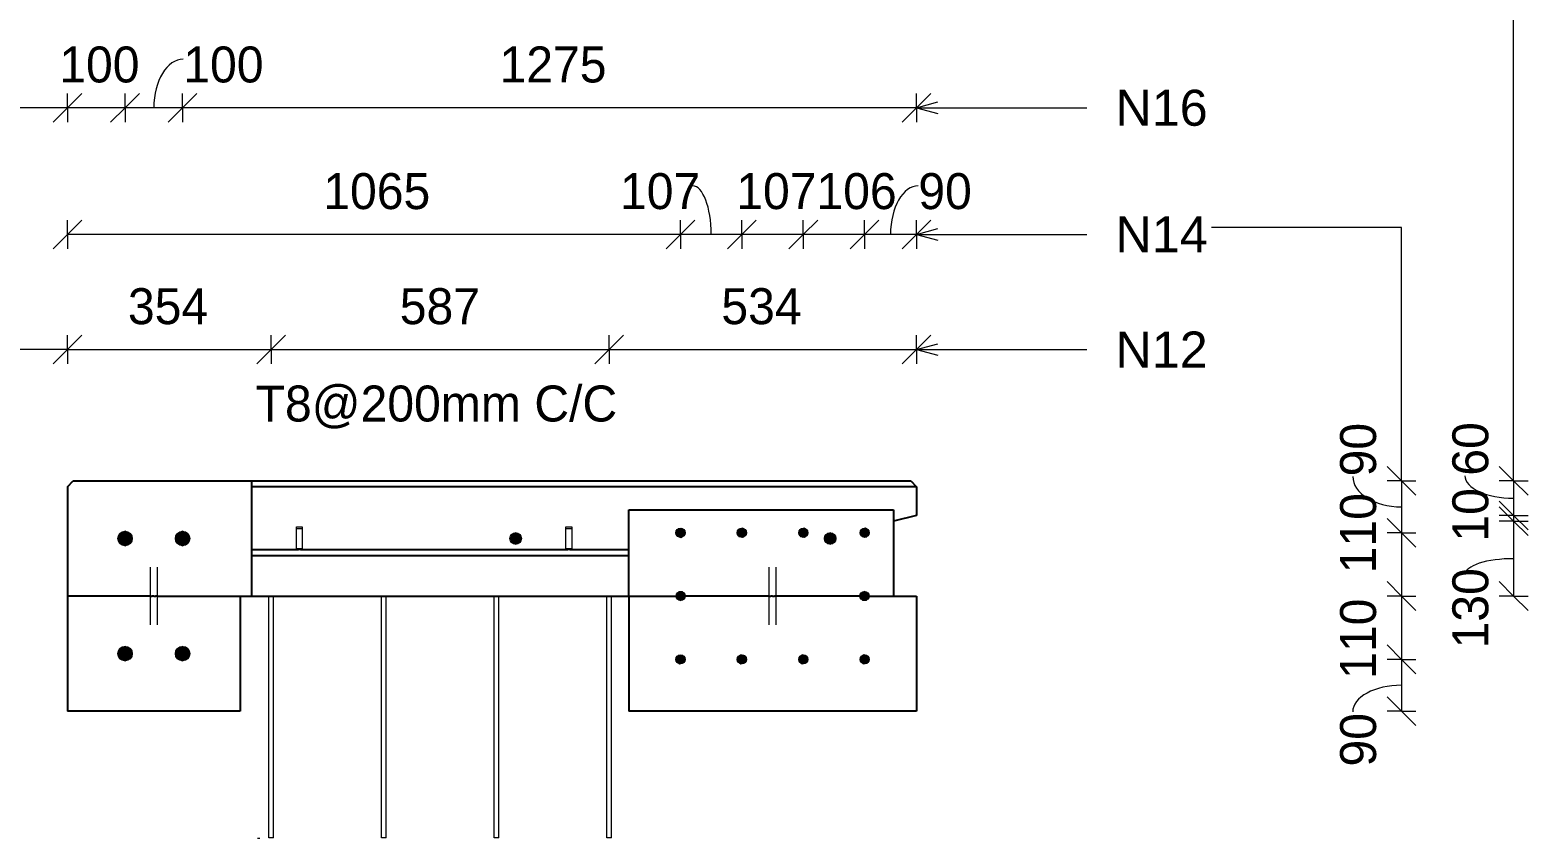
# Model space of a CAD drawing. Header units: millimetres. Extents: x -7945 to 7565, y 1067 to 22619.
# Drawn here: x -6529 to -3926, y 19844 to 21248 of the extents above; entities that cross this region are included whole.
import ezdxf

# ---------------------------------------------------------------- set-up
doc = ezdxf.new("R2010")
doc.units = ezdxf.units.MM
doc.linetypes.add('Dash', pattern=[6.36, 3.18, -3.18])
for name, color, linetype, lineweight in [('A-ANNO-DIMS', 211, 'Continuous', 9), ('A-ANNO-DIMS-25', 211, 'Continuous', 9), ('A-DETL-MBND', 5, 'Continuous', 18), ('A-GENM', 13, 'Continuous', 18), ('A-WALL', 113, 'Continuous', 25), ('A-WALL-HDLN', 110, 'Dash', 25), ('G-ANNO-TEXT', 231, 'Continuous', 9), ('S-RBAR', 171, 'Continuous', 18)]:
    doc.layers.add(name, color=color, linetype=linetype, lineweight=lineweight)
doc.styles.add('Arial', font='arial.ttf', dxfattribs={"height": 62.5})
doc.styles.add('Nirmala UI Semilight', font='NirmalaS.ttf', dxfattribs={"height": 62.5})
doc.dimstyles.new('Arrow_Filled_-_2_5_NI_UI', dxfattribs={"dimscale": 304.8, "dimtxt": 65.460247, "dimasz": 0.164042, "dimexe": 0.082021, "dimexo": 0.0625, "dimgap": 0.082021, "dimtad": 1, "dimdec": 0, "dimzin": 0, "dimdsep": 46, "dimtxsty": 'Nirmala UI Semilight', "dimblk1": 'OBLIQUE', "dimblk2": 'OBLIQUE', "dimsah": 1, "dimcen": 0.09, "dimazin": 0, "dimtfac": 1, "dimtdec": 4, "dimtix": 1, "dimtmove": 0, "dimatfit": 3, "dimfxl": 0.082021, "dimfxlon": 1, "dimtvp": 1, "dimtolj": 1, "dimtzin": 0, "dimarcsym": 2})
doc.dimstyles.new('Arrow_Filled_-_2_5_NI_UI_1', dxfattribs={"dimscale": 304.8, "dimtxt": 65.460247, "dimasz": 0.164042, "dimexe": 0.082021, "dimexo": 0.0625, "dimgap": 0.082021, "dimtad": 1, "dimdec": 0, "dimzin": 0, "dimdsep": 46, "dimtxsty": 'Nirmala UI Semilight', "dimblk1": 'OBLIQUE', "dimblk2": 'OBLIQUE', "dimsah": 1, "dimcen": 0.09, "dimazin": 0, "dimtfac": 1, "dimtdec": 4, "dimtix": 1, "dimtmove": 1, "dimatfit": 3, "dimfxl": 0.082021, "dimfxlon": 1, "dimtvp": 1, "dimtolj": 1, "dimtzin": 0, "dimarcsym": 2})
doc.dimstyles.new('Arrow_Filled_-_2_5_NI_UI_2', dxfattribs={"dimscale": 304.8, "dimtxt": 65.460247, "dimasz": 0.164042, "dimexe": 0.082021, "dimexo": 0.0625, "dimgap": 0.082021, "dimtad": 1, "dimdec": 0, "dimzin": 0, "dimdsep": 46, "dimtxsty": 'Nirmala UI Semilight', "dimblk1": 'OBLIQUE', "dimblk2": 'OBLIQUE', "dimsah": 1, "dimcen": 0.09, "dimazin": 0, "dimtfac": 1, "dimtdec": 4, "dimtix": 1, "dimtmove": 2, "dimatfit": 3, "dimfxl": 0.082021, "dimfxlon": 1, "dimtvp": 1, "dimtolj": 1, "dimtzin": 0, "dimarcsym": 2})

# ---------------------------------------------------------------- blocks, each defined once
blk = doc.blocks.new('12_7Ø_ Lifting Insert_COLUMN - 12_9Ø Lifting insert-1653057-Elevation Top')
at = {"layer": 'A-GENM', "flags": 128}
for points in [[(-6320.2, 20314.6), (-6320.2, 20314.5), (-6320.2, 20314.4), (-6320.2, 20314.2), (-6320.2, 20313.9), (-6320.2, 20313.6), (-6320.2, 20313.1), (-6320.2, 20312.6), (-6320.2, 20312), (-6320.2, 20311.4), (-6320.2, 20310.6), (-6320.2, 20309.8), (-6320.2, 20308.9), (-6320.2, 20308), (-6320.2, 20306.9), (-6320.2, 20305.8), (-6320.2, 20304.7), (-6320.2, 20303.4), (-6320.2, 20302.2), (-6320.2, 20300.8), (-6320.2, 20299.4), (-6320.2, 20297.9), (-6320.2, 20296.4), (-6320.2, 20294.9), (-6320.2, 20293.2), (-6320.2, 20291.6), (-6320.2, 20289.9), (-6320.2, 20288.1), (-6320.2, 20286.4), (-6320.2, 20284.5), (-6320.2, 20282.7), (-6320.2, 20280.8), (-6320.2, 20278.9), (-6320.2, 20277), (-6320.2, 20275), (-6320.2, 20273.1), (-6320.2, 20271.1), (-6320.2, 20269.1), (-6320.2, 20267.1), (-6320.2, 20265.1), (-6320.2, 20263.1), (-6320.2, 20261.1), (-6320.2, 20259.1), (-6320.2, 20257.1), (-6320.2, 20255.2), (-6320.2, 20253.2), (-6320.2, 20251.3), (-6320.2, 20249.4), (-6320.2, 20247.5), (-6320.2, 20245.6), (-6320.2, 20243.8), (-6320.2, 20242), (-6320.2, 20240.2), (-6320.2, 20238.5), (-6320.2, 20236.8), (-6320.2, 20235.1), (-6320.2, 20233.6), (-6320.2, 20232), (-6320.2, 20230.5), (-6320.2, 20229.1), (-6320.2, 20227.7), (-6320.2, 20226.4), (-6320.2, 20225.1), (-6320.2, 20223.9), (-6320.2, 20222.8), (-6320.2, 20221.7), (-6320.2, 20220.7), (-6320.2, 20219.8), (-6320.2, 20218.9), (-6320.2, 20218.2), (-6320.2, 20217.5), (-6320.2, 20216.8), (-6320.2, 20216.3), (-6320.2, 20215.8), (-6320.2, 20215.4), (-6320.2, 20215.1), (-6320.2, 20214.8), (-6320.2, 20214.7), (-6320.2, 20214.6), (-6320.2, 20214.6)], [(-6307.5, 20214.6), (-6307.5, 20214.6), (-6307.5, 20214.7), (-6307.5, 20214.9), (-6307.5, 20215.2), (-6307.5, 20215.6), (-6307.5, 20216), (-6307.5, 20216.5), (-6307.5, 20217.1), (-6307.5, 20217.8), (-6307.5, 20218.5), (-6307.5, 20219.3), (-6307.5, 20220.2), (-6307.5, 20221.2), (-6307.5, 20222.2), (-6307.5, 20223.3), (-6307.5, 20224.5), (-6307.5, 20225.7), (-6307.5, 20227), (-6307.5, 20228.3), (-6307.5, 20229.7), (-6307.5, 20231.2), (-6307.5, 20232.7), (-6307.5, 20234.3), (-6307.5, 20235.9), (-6307.5, 20237.6), (-6307.5, 20239.3), (-6307.5, 20241), (-6307.5, 20242.8), (-6307.5, 20244.6), (-6307.5, 20246.5), (-6307.5, 20248.3), (-6307.5, 20250.2), (-6307.5, 20252.2), (-6307.5, 20254.1), (-6307.5, 20256.1), (-6307.5, 20258), (-6307.5, 20260), (-6307.5, 20262), (-6307.5, 20264), (-6307.5, 20266), (-6307.5, 20268), (-6307.5, 20270), (-6307.5, 20272), (-6307.5, 20274), (-6307.5, 20275.9), (-6307.5, 20277.9), (-6307.5, 20279.8), (-6307.5, 20281.7), (-6307.5, 20283.5), (-6307.5, 20285.4), (-6307.5, 20287.2), (-6307.5, 20288.9), (-6307.5, 20290.7), (-6307.5, 20292.4), (-6307.5, 20294), (-6307.5, 20295.6), (-6307.5, 20297.1), (-6307.5, 20298.6), (-6307.5, 20300.1), (-6307.5, 20301.4), (-6307.5, 20302.8), (-6307.5, 20304), (-6307.5, 20305.2), (-6307.5, 20306.3), (-6307.5, 20307.4), (-6307.5, 20308.4), (-6307.5, 20309.3), (-6307.5, 20310.2), (-6307.5, 20311), (-6307.5, 20311.7), (-6307.5, 20312.3), (-6307.5, 20312.9), (-6307.5, 20313.3), (-6307.5, 20313.7), (-6307.5, 20314.1), (-6307.5, 20314.3), (-6307.5, 20314.5), (-6307.5, 20314.6), (-6307.5, 20314.6)]]:
    blk.add_lwpolyline(points, dxfattribs=at)
blk = doc.blocks.new('RR spread anchor face based - RR-SA-3_0-200-1726827-Elevation Top')
at = {"layer": 'A-GENM'}
for p, q in [((-6065.8, 20382.1), (-6065.8, 20384.6)), ((-6065.8, 20384.6), (-6055.8, 20384.6)), ((-6065.8, 20347.1), (-6065.8, 20382.1)), ((-6065.8, 20382.1), (-6055.8, 20382.1)), ((-6055.8, 20384.6), (-6055.8, 20382.1)), ((-6055.8, 20382.1), (-6055.8, 20347.1)), ((-6065.8, 20344.6), (-6065.8, 20347.1)), ((-6065.8, 20347.1), (-6055.8, 20347.1)), ((-6055.8, 20344.6), (-6065.8, 20344.6)), ((-6055.8, 20347.1), (-6055.8, 20344.6))]:
    blk.add_line(p, q, dxfattribs=at)
blk = doc.blocks.new('DIMBLOCK1-Elevation Top')
at = {"layer": 'A-ANNO-DIMS-25'}
for p, q in [((-6463.8, 20692.8), (-6438.8, 20717.8)), ((-6463.8, 20692.8), (-6463.8, 20717.8)), ((-6109.8, 20692.8), (-6084.8, 20717.8)), ((-6109.8, 20692.8), (-6109.8, 20717.8)), ((-6463.8, 20692.8), (-6488.8, 20667.8)), ((-6463.8, 20692.8), (-6109.8, 20692.8)), ((-6463.8, 20692.8), (-6463.8, 20667.8)), ((-6109.8, 20692.8), (-6134.8, 20667.8)), ((-6109.8, 20692.8), (-6109.8, 20667.8))]:
    blk.add_line(p, q, dxfattribs=at)
at = {"layer": 'A-ANNO-DIMS-25', "color": 0, "insert": (-6358.8, 20799.4), "char_height": 62.5, "width": 172.815, "attachment_point": 1, "line_spacing_factor": 1.142579, "style": 'Nirmala UI Semilight'}
blk.add_mtext('354', dxfattribs=at)
blk = doc.blocks.new('_Oblique')
at = {"color": 0, "linetype": 'ByBlock', "lineweight": -2}
blk.add_line((-0.5, -0.5), (0.5, 0.5), dxfattribs=at)
blk = doc.blocks.new('DIMBLOCK2-Elevation Top')
at = {"layer": 'A-ANNO-DIMS-25'}
for p, q in [((-6109.8, 20692.8), (-6084.8, 20717.8)), ((-6109.8, 20692.8), (-6109.8, 20717.8)), ((-5522.7, 20692.8), (-5497.7, 20717.8)), ((-5522.7, 20692.8), (-5522.7, 20717.8)), ((-6109.8, 20692.8), (-6134.8, 20667.8)), ((-6109.8, 20692.8), (-5522.7, 20692.8)), ((-6109.8, 20692.8), (-6109.8, 20667.8)), ((-5522.7, 20692.8), (-5547.7, 20667.8)), ((-5522.7, 20692.8), (-5522.7, 20667.8))]:
    blk.add_line(p, q, dxfattribs=at)
at = {"layer": 'A-ANNO-DIMS-25', "color": 0, "char_height": 62.5, "attachment_point": 1, "line_spacing_factor": 1.142579, "style": 'Nirmala UI Semilight'}
for s, insert, width in [('587', (-5886.5, 20799.4), 168.53), ('T8@200mm C/C', (-6137, 20630.3), 769.812)]:
    blk.add_mtext(s, dxfattribs=dict(at, insert=insert, width=width))
blk = doc.blocks.new('DIMBLOCK3-Elevation Top')
at = {"layer": 'A-ANNO-DIMS-25'}
for p, q in [((-5522.7, 20692.8), (-5497.7, 20717.8)), ((-5522.7, 20692.8), (-5522.7, 20717.8)), ((-4988.8, 20692.8), (-4963.8, 20717.8)), ((-4988.8, 20692.8), (-4988.8, 20717.8)), ((-5522.7, 20692.8), (-5547.7, 20667.8)), ((-5522.7, 20692.8), (-4988.8, 20692.8)), ((-5522.7, 20692.8), (-5522.7, 20667.8)), ((-4988.8, 20692.8), (-5013.8, 20667.8)), ((-4988.8, 20692.8), (-4988.8, 20667.8))]:
    blk.add_line(p, q, dxfattribs=at)
at = {"layer": 'A-ANNO-DIMS-25', "color": 0, "insert": (-5327.8, 20799.4), "char_height": 62.5, "width": 172.815, "attachment_point": 1, "line_spacing_factor": 1.142579, "style": 'Nirmala UI Semilight'}
blk.add_mtext('534', dxfattribs=at)
blk = doc.blocks.new('DIMBLOCK4-Elevation Top')
at = {"layer": 'A-ANNO-DIMS-25'}
for p, q in [((-5079.1, 20892.8), (-5054.1, 20917.8)), ((-5079.1, 20892.8), (-5079.1, 20917.8)), ((-4988.8, 20892.8), (-4963.8, 20917.8)), ((-4988.8, 20892.8), (-4988.8, 20917.8)), ((-5079.1, 20892.8), (-5104.1, 20867.8)), ((-4988.8, 20892.8), (-5079.1, 20892.8)), ((-5079.1, 20892.8), (-5079.1, 20867.8)), ((-4988.8, 20892.8), (-5013.8, 20867.8)), ((-4988.8, 20892.8), (-4988.8, 20867.8))]:
    blk.add_line(p, q, dxfattribs=at)
blk.add_ellipse((-4985.6, 20892.8), major_axis=(0, 84.5), ratio=0.572137, start_param=0, end_param=1.570796, dxfattribs=at)
at = {"layer": 'A-ANNO-DIMS-25', "color": 0, "insert": (-4985.6, 20999.3), "char_height": 62.5, "width": 114.258, "attachment_point": 1, "line_spacing_factor": 1.142579, "style": 'Nirmala UI Semilight'}
blk.add_mtext('90', dxfattribs=at)
blk = doc.blocks.new('DIMBLOCK5-Elevation Top')
at = {"layer": 'A-ANNO-DIMS-25'}
for p, q in [((-5185.4, 20892.8), (-5160.4, 20917.8)), ((-5185.4, 20892.8), (-5185.4, 20917.8)), ((-5079.1, 20892.8), (-5054.1, 20917.8)), ((-5079.1, 20892.8), (-5079.1, 20917.8)), ((-5185.4, 20892.8), (-5210.4, 20867.8)), ((-5079.1, 20892.8), (-5185.4, 20892.8)), ((-5185.4, 20892.8), (-5185.4, 20867.8)), ((-5079.1, 20892.8), (-5104.1, 20867.8)), ((-5079.1, 20892.8), (-5079.1, 20867.8))]:
    blk.add_line(p, q, dxfattribs=at)
at = {"layer": 'A-ANNO-DIMS-25', "color": 0, "insert": (-5162.6, 20999.3), "char_height": 62.5, "width": 154.248, "attachment_point": 1, "line_spacing_factor": 1.142579, "style": 'Nirmala UI Semilight'}
blk.add_mtext('106', dxfattribs=at)
blk = doc.blocks.new('DIMBLOCK6-Elevation Top')
at = {"layer": 'A-ANNO-DIMS-25'}
for p, q in [((-5292.2, 20892.8), (-5267.2, 20917.8)), ((-5292.2, 20892.8), (-5292.2, 20917.8)), ((-5185.4, 20892.8), (-5160.4, 20917.8)), ((-5185.4, 20892.8), (-5185.4, 20917.8)), ((-5292.2, 20892.8), (-5317.2, 20867.8)), ((-5185.4, 20892.8), (-5292.2, 20892.8)), ((-5292.2, 20892.8), (-5292.2, 20867.8)), ((-5185.4, 20892.8), (-5210.4, 20867.8)), ((-5185.4, 20892.8), (-5185.4, 20867.8))]:
    blk.add_line(p, q, dxfattribs=at)
at = {"layer": 'A-ANNO-DIMS-25', "color": 0, "insert": (-5301.9, 20999.3), "char_height": 62.5, "width": 151.392, "attachment_point": 1, "line_spacing_factor": 1.142579, "style": 'Nirmala UI Semilight'}
blk.add_mtext('107', dxfattribs=at)
blk = doc.blocks.new('DIMBLOCK7-Elevation Top')
at = {"layer": 'A-ANNO-DIMS-25'}
for p, q in [((-5398.8, 20892.8), (-5373.8, 20917.8)), ((-5398.8, 20892.8), (-5398.8, 20917.8)), ((-5292.2, 20892.8), (-5267.2, 20917.8)), ((-5292.2, 20892.8), (-5292.2, 20917.8)), ((-5398.8, 20892.8), (-5423.8, 20867.8)), ((-5292.2, 20892.8), (-5398.8, 20892.8)), ((-5398.8, 20892.8), (-5398.8, 20867.8)), ((-5292.2, 20892.8), (-5317.2, 20867.8)), ((-5292.2, 20892.8), (-5292.2, 20867.8))]:
    blk.add_line(p, q, dxfattribs=at)
blk.add_ellipse((-5377.7, 20892.8), major_axis=(0, 84.5), ratio=0.381362, start_param=4.712389, end_param=6.283185, dxfattribs=at)
at = {"layer": 'A-ANNO-DIMS-25', "color": 0, "insert": (-5503.9, 20999.3), "char_height": 62.5, "width": 151.392, "attachment_point": 1, "line_spacing_factor": 1.142579, "style": 'Nirmala UI Semilight'}
blk.add_mtext('107', dxfattribs=at)
blk = doc.blocks.new('DIMBLOCK8-Elevation Top')
at = {"layer": 'A-ANNO-DIMS-25'}
for p, q in [((-6463.8, 20892.8), (-6438.8, 20917.8)), ((-6463.8, 20892.8), (-6463.8, 20917.8)), ((-5398.8, 20892.8), (-5373.8, 20917.8)), ((-5398.8, 20892.8), (-5398.8, 20917.8)), ((-6463.8, 20892.8), (-6488.8, 20867.8)), ((-5398.8, 20892.8), (-6463.8, 20892.8)), ((-6463.8, 20892.8), (-6463.8, 20867.8)), ((-5398.8, 20892.8), (-5423.8, 20867.8)), ((-5398.8, 20892.8), (-5398.8, 20867.8))]:
    blk.add_line(p, q, dxfattribs=at)
at = {"layer": 'A-ANNO-DIMS-25', "color": 0, "insert": (-6019.4, 20999.3), "char_height": 62.5, "width": 211.377, "attachment_point": 1, "line_spacing_factor": 1.142579, "style": 'Nirmala UI Semilight'}
blk.add_mtext('1065', dxfattribs=at)
blk = doc.blocks.new('DIMBLOCK24-Elevation Top')
at = {"layer": 'A-ANNO-DIMS-25'}
for p, q in [((-4146.3, 20464.6), (-4171.3, 20489.6)), ((-4146.3, 20464.6), (-4171.3, 20464.6)), ((-4146.3, 20464.6), (-4146.3, 20374.6)), ((-4146.3, 20464.6), (-4121.3, 20439.6)), ((-4146.3, 20464.6), (-4121.3, 20464.6)), ((-4146.3, 20374.6), (-4171.3, 20399.6)), ((-4146.3, 20374.6), (-4171.3, 20374.6)), ((-4146.3, 20374.6), (-4121.3, 20349.6)), ((-4146.3, 20374.6), (-4121.3, 20374.6))]:
    blk.add_line(p, q, dxfattribs=at)
blk.add_ellipse((-4146.3, 20472.4), major_axis=(84.5, 0), ratio=0.624867, start_param=3.141593, end_param=4.712389, dxfattribs=at)
at = {"layer": 'A-ANNO-DIMS-25', "color": 0, "insert": (-4252.8, 20472.4), "char_height": 62.5, "width": 114.258, "attachment_point": 1, "rotation": 90, "line_spacing_factor": 1.142579, "style": 'Nirmala UI Semilight'}
blk.add_mtext('90', dxfattribs=at)
blk = doc.blocks.new('DIMBLOCK25-Elevation Top')
at = {"layer": 'A-ANNO-DIMS-25'}
for p, q in [((-4146.3, 20374.6), (-4171.3, 20399.6)), ((-4146.3, 20374.6), (-4171.3, 20374.6)), ((-4146.3, 20374.6), (-4146.3, 20264.6)), ((-4146.3, 20374.6), (-4121.3, 20349.6)), ((-4146.3, 20374.6), (-4121.3, 20374.6)), ((-4146.3, 20264.6), (-4171.3, 20289.6)), ((-4146.3, 20264.6), (-4171.3, 20264.6)), ((-4146.3, 20264.6), (-4121.3, 20239.6)), ((-4146.3, 20264.6), (-4121.3, 20264.6))]:
    blk.add_line(p, q, dxfattribs=at)
at = {"layer": 'A-ANNO-DIMS-25', "color": 0, "insert": (-4252.8, 20304), "char_height": 62.5, "width": 137.109, "attachment_point": 1, "rotation": 90, "line_spacing_factor": 1.142579, "style": 'Nirmala UI Semilight'}
blk.add_mtext('110', dxfattribs=at)
blk = doc.blocks.new('DIMBLOCK26-Elevation Top')
at = {"layer": 'A-ANNO-DIMS-25'}
for p, q in [((-4146.3, 20264.6), (-4171.3, 20289.6)), ((-4146.3, 20264.6), (-4171.3, 20264.6)), ((-4146.3, 20264.6), (-4146.3, 20154.6)), ((-4146.3, 20264.6), (-4121.3, 20239.6)), ((-4146.3, 20264.6), (-4121.3, 20264.6)), ((-4146.3, 20154.6), (-4171.3, 20179.6)), ((-4146.3, 20154.6), (-4171.3, 20154.6)), ((-4146.3, 20154.6), (-4121.3, 20129.6)), ((-4146.3, 20154.6), (-4121.3, 20154.6))]:
    blk.add_line(p, q, dxfattribs=at)
at = {"layer": 'A-ANNO-DIMS-25', "color": 0, "insert": (-4252.8, 20120.7), "char_height": 62.5, "width": 137.109, "attachment_point": 1, "rotation": 90, "line_spacing_factor": 1.142579, "style": 'Nirmala UI Semilight'}
blk.add_mtext('110', dxfattribs=at)
blk = doc.blocks.new('DIMBLOCK27-Elevation Top')
at = {"layer": 'A-ANNO-DIMS-25'}
for p, q in [((-4146.3, 20154.6), (-4171.3, 20179.6)), ((-4146.3, 20154.6), (-4171.3, 20154.6)), ((-4146.3, 20154.6), (-4146.3, 20064.6)), ((-4146.3, 20154.6), (-4121.3, 20129.6)), ((-4146.3, 20154.6), (-4121.3, 20154.6)), ((-4146.3, 20064.6), (-4171.3, 20089.6)), ((-4146.3, 20064.6), (-4171.3, 20064.6)), ((-4146.3, 20064.6), (-4121.3, 20039.6)), ((-4146.3, 20064.6), (-4121.3, 20064.6))]:
    blk.add_line(p, q, dxfattribs=at)
blk.add_ellipse((-4146.3, 20063.6), major_axis=(84.5, 0), ratio=0.543864, start_param=1.570796, end_param=3.141593, dxfattribs=at)
at = {"layer": 'A-ANNO-DIMS-25', "color": 0, "insert": (-4252.8, 19968.4), "char_height": 62.5, "width": 114.258, "attachment_point": 1, "rotation": 90, "line_spacing_factor": 1.142579, "style": 'Nirmala UI Semilight'}
blk.add_mtext('90', dxfattribs=at)
blk = doc.blocks.new('DIMBLOCK35-Elevation Top')
at = {"layer": 'A-ANNO-DIMS-25'}
for p, q in [((-3951.3, 20464.6), (-3976.3, 20489.6)), ((-3951.3, 20464.6), (-3976.3, 20464.6)), ((-3951.3, 20464.6), (-3951.3, 20404.6)), ((-3951.3, 20464.6), (-3926.3, 20439.6)), ((-3951.3, 20464.6), (-3926.3, 20464.6)), ((-3951.3, 20404.6), (-3976.3, 20429.6)), ((-3951.3, 20404.6), (-3976.3, 20404.6)), ((-3951.3, 20404.6), (-3926.3, 20379.6)), ((-3951.3, 20404.6), (-3926.3, 20404.6))]:
    blk.add_line(p, q, dxfattribs=at)
blk.add_ellipse((-3951.3, 20473.7), major_axis=(84.5, 0), ratio=0.463537, start_param=3.141593, end_param=4.712389, dxfattribs=at)
at = {"layer": 'A-ANNO-DIMS-25', "color": 0, "insert": (-4057.8, 20473.7), "char_height": 62.5, "width": 114.258, "attachment_point": 1, "rotation": 90, "line_spacing_factor": 1.142579, "style": 'Nirmala UI Semilight'}
blk.add_mtext('60', dxfattribs=at)
blk = doc.blocks.new('DIMBLOCK36-Elevation Top')
at = {"layer": 'A-ANNO-DIMS-25'}
for p, q in [((-3951.3, 20404.6), (-3976.3, 20429.6)), ((-3951.3, 20394.6), (-3976.3, 20419.6)), ((-3951.3, 20404.6), (-3976.3, 20404.6)), ((-3951.3, 20394.6), (-3976.3, 20394.6)), ((-3951.3, 20404.6), (-3951.3, 20394.6)), ((-3951.3, 20404.6), (-3926.3, 20379.6)), ((-3951.3, 20404.6), (-3926.3, 20404.6)), ((-3951.3, 20394.6), (-3926.3, 20369.6)), ((-3951.3, 20394.6), (-3926.3, 20394.6))]:
    blk.add_line(p, q, dxfattribs=at)
at = {"layer": 'A-ANNO-DIMS-25', "color": 0, "insert": (-4057.8, 20359.1), "char_height": 62.5, "width": 97.119, "attachment_point": 1, "rotation": 90, "line_spacing_factor": 1.142579, "style": 'Nirmala UI Semilight'}
blk.add_mtext('10', dxfattribs=at)
blk = doc.blocks.new('DIMBLOCK37-Elevation Top')
at = {"layer": 'A-ANNO-DIMS-25'}
for p, q in [((-3951.3, 20394.6), (-3976.3, 20419.6)), ((-3951.3, 20394.6), (-3976.3, 20394.6)), ((-3951.3, 20394.6), (-3951.3, 20264.6)), ((-3951.3, 20394.6), (-3926.3, 20369.6)), ((-3951.3, 20394.6), (-3926.3, 20394.6)), ((-3951.3, 20264.6), (-3976.3, 20289.6)), ((-3951.3, 20264.6), (-3976.3, 20264.6)), ((-3951.3, 20264.6), (-3926.3, 20239.6)), ((-3951.3, 20264.6), (-3926.3, 20264.6))]:
    blk.add_line(p, q, dxfattribs=at)
blk.add_ellipse((-3951.3, 20302.1), major_axis=(84.5, 0), ratio=0.32451, start_param=1.570796, end_param=3.141593, dxfattribs=at)
at = {"layer": 'A-ANNO-DIMS-25', "color": 0, "insert": (-4057.8, 20173.6), "char_height": 62.5, "width": 154.248, "attachment_point": 1, "rotation": 90, "line_spacing_factor": 1.142579, "style": 'Nirmala UI Semilight'}
blk.add_mtext('130', dxfattribs=at)
blk = doc.blocks.new('DIMBLOCK44-Elevation Top')
at = {"layer": 'A-ANNO-DIMS-25'}
for p, q in [((-6263.8, 21112.8), (-6238.8, 21137.8)), ((-6263.8, 21112.8), (-6263.8, 21137.8)), ((-4988.8, 21112.8), (-4963.8, 21137.8)), ((-4988.8, 21112.8), (-4988.8, 21137.8)), ((-6263.8, 21112.8), (-6288.8, 21087.8)), ((-4988.8, 21112.8), (-6263.8, 21112.8)), ((-6263.8, 21112.8), (-6263.8, 21087.8)), ((-4988.8, 21112.8), (-5013.8, 21087.8)), ((-4988.8, 21112.8), (-4988.8, 21087.8))]:
    blk.add_line(p, q, dxfattribs=at)
at = {"layer": 'A-ANNO-DIMS-25', "color": 0, "insert": (-5713.2, 21219.3), "char_height": 62.5, "width": 208.521, "attachment_point": 1, "line_spacing_factor": 1.142579, "style": 'Nirmala UI Semilight'}
blk.add_mtext('1275', dxfattribs=at)
blk = doc.blocks.new('DIMBLOCK45-Elevation Top')
at = {"layer": 'A-ANNO-DIMS-25'}
for p, q in [((-6363.8, 21112.8), (-6338.8, 21137.8)), ((-6363.8, 21112.8), (-6363.8, 21137.8)), ((-6263.8, 21112.8), (-6238.8, 21137.8)), ((-6263.8, 21112.8), (-6263.8, 21137.8)), ((-6363.8, 21112.8), (-6388.8, 21087.8)), ((-6263.8, 21112.8), (-6363.8, 21112.8)), ((-6363.8, 21112.8), (-6363.8, 21087.8)), ((-6263.8, 21112.8), (-6288.8, 21087.8)), ((-6263.8, 21112.8), (-6263.8, 21087.8))]:
    blk.add_line(p, q, dxfattribs=at)
blk.add_ellipse((-6262.6, 21112.8), major_axis=(0, 84.5), ratio=0.606458, start_param=0, end_param=1.570796, dxfattribs=at)
at = {"layer": 'A-ANNO-DIMS-25', "color": 0, "insert": (-6262.6, 21219.3), "char_height": 62.5, "width": 154.248, "attachment_point": 1, "line_spacing_factor": 1.142579, "style": 'Nirmala UI Semilight'}
blk.add_mtext('100', dxfattribs=at)
blk = doc.blocks.new('DIMBLOCK46-Elevation Top')
at = {"layer": 'A-ANNO-DIMS-25'}
for p, q in [((-6463.8, 21112.8), (-6438.8, 21137.8)), ((-6463.8, 21112.8), (-6463.8, 21137.8)), ((-6363.8, 21112.8), (-6338.8, 21137.8)), ((-6363.8, 21112.8), (-6363.8, 21137.8)), ((-6463.8, 21112.8), (-6488.8, 21087.8)), ((-6363.8, 21112.8), (-6463.8, 21112.8)), ((-6463.8, 21112.8), (-6463.8, 21087.8)), ((-6363.8, 21112.8), (-6388.8, 21087.8)), ((-6363.8, 21112.8), (-6363.8, 21087.8))]:
    blk.add_line(p, q, dxfattribs=at)
at = {"layer": 'A-ANNO-DIMS-25', "color": 0, "insert": (-6478.1, 21219.3), "char_height": 62.5, "width": 154.248, "attachment_point": 1, "line_spacing_factor": 1.142579, "style": 'Nirmala UI Semilight'}
blk.add_mtext('100', dxfattribs=at)

msp = doc.modelspace()

# ---------------------------------------------------------------- hatches: boundary and pattern name
at = {"layer": 'S-RBAR'}
h = msp.add_hatch(color=256, dxfattribs=at)
edge = h.paths.add_edge_path()
edge.add_arc((-5398.8, 20374.6), 8, 0, 360)
for points in [[(-5397.9, 20366.6), (-5392, 20370.3), (-5391.3, 20377.2), (-5396.2, 20382.1), (-5403.1, 20381.3), (-5406.8, 20375.5), (-5404.5, 20368.9)], [(-5290.4, 20366.8), (-5285, 20371.1), (-5285, 20378), (-5290.4, 20382.4), (-5297.2, 20380.8), (-5300.2, 20374.6), (-5297.2, 20368.3)], [(-5183.6, 20366.8), (-5178.2, 20371.1), (-5178.2, 20378), (-5183.6, 20382.4), (-5190.4, 20380.8), (-5193.4, 20374.6), (-5190.4, 20368.3)], [(-5076.2, 20367), (-5071.3, 20371.9), (-5072, 20378.8), (-5077.9, 20382.5), (-5084.5, 20380.2), (-5086.8, 20373.7), (-5083.1, 20367.8)], [(-6363.8, 20352.1), (-6355, 20355.7), (-6351.3, 20364.6), (-6355, 20373.4), (-6363.8, 20377.1), (-6372.6, 20373.4), (-6376.3, 20364.6), (-6372.6, 20355.7)], [(-6263.8, 20352.1), (-6255, 20355.7), (-6251.3, 20364.6), (-6255, 20373.4), (-6263.8, 20377.1), (-6272.6, 20373.4), (-6276.3, 20364.6), (-6272.6, 20355.7)], [(-5685.1, 20354.6), (-5678, 20357.5), (-5675.1, 20364.6), (-5678, 20371.6), (-5685.1, 20374.6), (-5692.1, 20371.6), (-5695.1, 20364.6), (-5692.1, 20357.5)], [(-5138.8, 20354.6), (-5131.7, 20357.5), (-5128.8, 20364.6), (-5131.7, 20371.6), (-5138.8, 20374.6), (-5145.9, 20371.6), (-5148.8, 20364.6), (-5145.9, 20357.5)], [(-5398.5, 20256.6), (-5392.2, 20259.6), (-5390.7, 20266.3), (-5395, 20271.8), (-5401.9, 20271.8), (-5406.3, 20266.3), (-5404.7, 20259.6)], [(-5075.7, 20257.4), (-5071.4, 20262.8), (-5072.9, 20269.6), (-5079.1, 20272.6), (-5085.4, 20269.6), (-5086.9, 20262.8), (-5082.6, 20257.4)], [(-6363.8, 20152.1), (-6355, 20155.7), (-6351.3, 20164.6), (-6355, 20173.4), (-6363.8, 20177.1), (-6372.6, 20173.4), (-6376.3, 20164.6), (-6372.6, 20155.7), (-6371.4, 20155.2)], [(-6263.8, 20152.1), (-6255, 20155.7), (-6251.3, 20164.6), (-6255, 20173.4), (-6263.8, 20177.1), (-6272.6, 20173.4), (-6276.3, 20164.6), (-6272.6, 20155.7), (-6271.4, 20155.2)], [(-5399.7, 20146.6), (-5393.1, 20148.9), (-5390.9, 20155.5), (-5394.5, 20161.3), (-5401.4, 20162.1), (-5406.4, 20157.2), (-5405.6, 20150.3)], [(-5294, 20146.8), (-5287.2, 20148.3), (-5284.2, 20154.6), (-5287.2, 20160.8), (-5294, 20162.4), (-5299.4, 20158), (-5299.4, 20151.1)], [(-5187.2, 20146.8), (-5180.4, 20148.3), (-5177.4, 20154.6), (-5180.4, 20160.8), (-5187.2, 20162.4), (-5192.6, 20158), (-5192.6, 20151.1)], [(-5081.4, 20147), (-5074.5, 20147.8), (-5070.9, 20153.7), (-5073.1, 20160.2), (-5079.7, 20162.5), (-5085.6, 20158.8), (-5086.4, 20151.9)]]:
    msp.add_hatch(color=256, dxfattribs=at).paths.add_polyline_path(points)
h = msp.add_hatch(color=256, dxfattribs=at)
edge = h.paths.add_edge_path()
edge.add_arc((-5292.2, 20374.6), 8, 0, 360)
h = msp.add_hatch(color=256, dxfattribs=at)
edge = h.paths.add_edge_path()
edge.add_arc((-5185.4, 20374.6), 8, 0, 360)
h = msp.add_hatch(color=256, dxfattribs=at)
edge = h.paths.add_edge_path()
edge.add_arc((-5078.8, 20374.6), 8, 0, 360)
h = msp.add_hatch(color=256, dxfattribs=at)
edge = h.paths.add_edge_path()
edge.add_arc((-6363.8, 20364.6), 12.5, 0, 360)
h = msp.add_hatch(color=256, dxfattribs=at)
edge = h.paths.add_edge_path()
edge.add_arc((-6263.8, 20364.6), 12.5, 0, 360)
h = msp.add_hatch(color=256, dxfattribs=at)
edge = h.paths.add_edge_path()
edge.add_arc((-5685.1, 20364.6), 10, 0, 360)
h = msp.add_hatch(color=256, dxfattribs=at)
edge = h.paths.add_edge_path()
edge.add_arc((-5138.8, 20364.6), 10, 0, 360)
h = msp.add_hatch(color=256, dxfattribs=at)
edge = h.paths.add_edge_path()
edge.add_arc((-5398.5, 20264.6), 8, 0, 360)
h = msp.add_hatch(color=256, dxfattribs=at)
edge = h.paths.add_edge_path()
edge.add_arc((-5079.1, 20264.6), 8, 0, 360)
h = msp.add_hatch(color=256, dxfattribs=at)
edge = h.paths.add_edge_path()
edge.add_arc((-6363.8, 20164.6), 12.5, 0, 360)
h = msp.add_hatch(color=256, dxfattribs=at)
edge = h.paths.add_edge_path()
edge.add_arc((-6263.8, 20164.6), 12.5, 0, 360)
h = msp.add_hatch(color=256, dxfattribs=at)
edge = h.paths.add_edge_path()
edge.add_arc((-5398.8, 20154.6), 8, 0, 360)
h = msp.add_hatch(color=256, dxfattribs=at)
edge = h.paths.add_edge_path()
edge.add_arc((-5292.2, 20154.6), 8, 0, 360)
h = msp.add_hatch(color=256, dxfattribs=at)
edge = h.paths.add_edge_path()
edge.add_arc((-5185.4, 20154.6), 8, 0, 360)
h = msp.add_hatch(color=256, dxfattribs=at)
edge = h.paths.add_edge_path()
edge.add_arc((-5078.8, 20154.6), 8, 0, 360)

# ---------------------------------------------------------------- linework, layer by layer
at = {"layer": 'A-DETL-MBND'}
for p, q in [((-3951.3, 20464.6), (-3951.3, 22309.6)), ((-6463.8, 21112.8), (-6837.1, 21112.8)), ((-4146.3, 20904.6), (-4476.3, 20904.6)), ((-4146.3, 20464.6), (-4146.3, 20904.6)), ((-6463.8, 20692.8), (-6637.1, 20692.8)), ((-6133.8, 19844.2), (-6129.8, 19844.2))]:
    msp.add_line(p, q, dxfattribs=at)
at = {"layer": 'A-WALL'}
for p, q in [((-6463.8, 20454.6), (-6453.8, 20464.6)), ((-6453.8, 20464.6), (-4998.8, 20464.6)), ((-6143.8, 20454.6), (-6143.8, 20464.6)), ((-4998.8, 20464.6), (-4988.8, 20454.6)), ((-6463.8, 20454.6), (-6463.8, 20064.6)), ((-6143.8, 20264.6), (-6143.8, 20454.6)), ((-4988.8, 20454.6), (-6143.8, 20454.6)), ((-4988.8, 20454.6), (-4988.8, 20404.6)), ((-5488.8, 20264.6), (-5488.8, 20414.6)), ((-5488.8, 20414.6), (-5028.8, 20414.6)), ((-5028.8, 20414.6), (-5028.8, 20394.6)), ((-4988.8, 20404.6), (-5028.8, 20394.6)), ((-5028.8, 20394.6), (-5028.8, 20264.6)), ((-6065.8, 20344.7), (-6143.8, 20344.7)), ((-5488.8, 20334.7), (-6143.8, 20334.7)), ((-5597.8, 20344.7), (-6055.8, 20344.7)), ((-5488.8, 20344.7), (-5587.8, 20344.7)), ((-6320.2, 20264.6), (-6463.8, 20264.6)), ((-6307.5, 20264.6), (-5488.8, 20264.6)), ((-6163.8, 20264.6), (-6163.8, 20064.6)), ((-5488.8, 20264.6), (-5405.9, 20264.6)), ((-5488.8, 20264.6), (-5488.8, 20064.6)), ((-5391.1, 20264.6), (-5405.8, 20264.6)), ((-5245.2, 20264.6), (-5391, 20264.6)), ((-5086.6, 20264.6), (-5232.5, 20264.6)), ((-5071.8, 20264.6), (-5086.5, 20264.6)), ((-5071.7, 20264.6), (-4988.8, 20264.6)), ((-4988.8, 20264.6), (-4988.8, 20064.6)), ((-6163.8, 20064.6), (-6463.8, 20064.6)), ((-4988.8, 20064.6), (-5488.8, 20064.6))]:
    msp.add_line(p, q, dxfattribs=at)
at = {"layer": 'A-WALL-HDLN'}
for p, q in [((-6055.9, 20344.7), (-6065.8, 20344.7)), ((-5587.9, 20344.7), (-5597.8, 20344.7)), ((-6307.5, 20264.6), (-6320.1, 20264.6)), ((-6320.1, 20264.6), (-6307.5, 20264.6)), ((-5232.5, 20264.6), (-5245.1, 20264.6)), ((-5245.1, 20264.6), (-5232.5, 20264.6))]:
    msp.add_line(p, q, dxfattribs=at)
at = {"layer": 'G-ANNO-TEXT', "color": 10}
for p, q in [((-4988.9, 21112.8), (-4951.4, 21122.9)), ((-4988.9, 21112.8), (-4951.4, 21102.8)), ((-4988.9, 21112.8), (-4693, 21112.8)), ((-4988.9, 20892.8), (-4951.4, 20902.9)), ((-4988.9, 20892.8), (-4951.4, 20882.8)), ((-4988.9, 20892.8), (-4693, 20892.8)), ((-4988.9, 20692.8), (-4951.4, 20702.9)), ((-4988.9, 20692.8), (-4951.4, 20682.8)), ((-4988.9, 20692.8), (-4693, 20692.8))]:
    msp.add_line(p, q, dxfattribs=at)
at = {"layer": 'S-RBAR'}
for p, q in [((-5403.1, 20381.3), (-5406.8, 20375.5)), ((-5396.2, 20382.1), (-5403.1, 20381.3)), ((-5391.3, 20377.2), (-5396.2, 20382.1)), ((-5297.2, 20380.8), (-5300.2, 20374.6)), ((-5290.4, 20382.4), (-5297.2, 20380.8)), ((-5285, 20378), (-5290.4, 20382.4)), ((-5190.4, 20380.8), (-5193.4, 20374.6)), ((-5183.6, 20382.4), (-5190.4, 20380.8)), ((-5178.2, 20378), (-5183.6, 20382.4)), ((-5084.5, 20380.2), (-5086.8, 20373.7)), ((-5077.9, 20382.5), (-5084.5, 20380.2)), ((-5072, 20378.8), (-5077.9, 20382.5)), ((-6372.6, 20373.4), (-6376.3, 20364.6)), ((-6376.3, 20364.6), (-6372.6, 20355.7)), ((-6363.8, 20377.1), (-6372.6, 20373.4)), ((-6372.6, 20355.7), (-6363.8, 20352.1)), ((-6355, 20373.4), (-6363.8, 20377.1)), ((-6363.8, 20352.1), (-6355, 20355.7)), ((-6351.3, 20364.6), (-6355, 20373.4)), ((-6355, 20355.7), (-6351.3, 20364.6)), ((-6272.6, 20373.4), (-6276.3, 20364.6)), ((-6276.3, 20364.6), (-6272.6, 20355.7)), ((-6263.8, 20377.1), (-6272.6, 20373.4)), ((-6272.6, 20355.7), (-6263.8, 20352.1)), ((-6255, 20373.4), (-6263.8, 20377.1)), ((-6263.8, 20352.1), (-6255, 20355.7)), ((-6251.3, 20364.6), (-6255, 20373.4)), ((-6255, 20355.7), (-6251.3, 20364.6)), ((-5692.1, 20371.6), (-5695.1, 20364.6)), ((-5695.1, 20364.6), (-5692.1, 20357.5)), ((-5685.1, 20374.6), (-5692.1, 20371.6)), ((-5692.1, 20357.5), (-5685.1, 20354.6)), ((-5678, 20371.6), (-5685.1, 20374.6)), ((-5685.1, 20354.6), (-5678, 20357.5)), ((-5675.1, 20364.6), (-5678, 20371.6)), ((-5678, 20357.5), (-5675.1, 20364.6)), ((-5406.8, 20375.5), (-5404.5, 20368.9)), ((-5404.5, 20368.9), (-5397.9, 20366.6)), ((-5397.9, 20366.6), (-5392, 20370.3)), ((-5392, 20370.3), (-5391.3, 20377.2)), ((-5300.2, 20374.6), (-5297.2, 20368.3)), ((-5297.2, 20368.3), (-5290.4, 20366.8)), ((-5290.4, 20366.8), (-5285, 20371.1)), ((-5285, 20371.1), (-5285, 20378)), ((-5193.4, 20374.6), (-5190.4, 20368.3)), ((-5190.4, 20368.3), (-5183.6, 20366.8)), ((-5183.6, 20366.8), (-5178.2, 20371.1)), ((-5178.2, 20371.1), (-5178.2, 20378)), ((-5145.9, 20371.6), (-5148.8, 20364.6)), ((-5148.8, 20364.6), (-5145.9, 20357.5)), ((-5138.8, 20374.6), (-5145.9, 20371.6)), ((-5145.9, 20357.5), (-5138.8, 20354.6)), ((-5131.7, 20371.6), (-5138.8, 20374.6)), ((-5138.8, 20354.6), (-5131.7, 20357.5)), ((-5128.8, 20364.6), (-5131.7, 20371.6)), ((-5131.7, 20357.5), (-5128.8, 20364.6)), ((-5086.8, 20373.7), (-5083.1, 20367.8)), ((-5083.1, 20367.8), (-5076.2, 20367)), ((-5076.2, 20367), (-5071.3, 20371.9)), ((-5071.3, 20371.9), (-5072, 20378.8)), ((-6113.8, 19844.6), (-6113.8, 20264.6)), ((-6105.8, 19844.6), (-6105.8, 20264.6)), ((-5918.1, 19844.6), (-5918.1, 20264.6)), ((-5910.1, 19844.6), (-5910.1, 20264.6)), ((-5722.4, 19844.6), (-5722.4, 20264.6)), ((-5714.4, 19844.6), (-5714.4, 20264.6)), ((-5526.7, 19844.6), (-5526.7, 20264.6)), ((-5518.7, 19844.6), (-5518.7, 20264.6)), ((-5401.9, 20271.8), (-5406.3, 20266.3)), ((-5406.3, 20266.3), (-5404.7, 20259.6)), ((-5404.7, 20259.6), (-5398.5, 20256.6)), ((-5395, 20271.8), (-5401.9, 20271.8)), ((-5398.5, 20256.6), (-5392.2, 20259.6)), ((-5390.7, 20266.3), (-5395, 20271.8)), ((-5392.2, 20259.6), (-5390.7, 20266.3)), ((-5085.4, 20269.6), (-5086.9, 20262.8)), ((-5086.9, 20262.8), (-5082.6, 20257.4)), ((-5079.1, 20272.6), (-5085.4, 20269.6)), ((-5082.6, 20257.4), (-5075.7, 20257.4)), ((-5072.9, 20269.6), (-5079.1, 20272.6)), ((-5075.7, 20257.4), (-5071.4, 20262.8)), ((-5071.4, 20262.8), (-5072.9, 20269.6)), ((-6372.6, 20173.4), (-6376.3, 20164.6)), ((-6363.8, 20177.1), (-6372.6, 20173.4)), ((-6355, 20173.4), (-6363.8, 20177.1)), ((-6351.3, 20164.6), (-6355, 20173.4)), ((-6272.6, 20173.4), (-6276.3, 20164.6)), ((-6263.8, 20177.1), (-6272.6, 20173.4)), ((-6255, 20173.4), (-6263.8, 20177.1)), ((-6251.3, 20164.6), (-6255, 20173.4)), ((-6376.3, 20164.6), (-6372.6, 20155.7)), ((-6372.6, 20155.7), (-6371.4, 20155.2)), ((-6371.4, 20155.2), (-6363.8, 20152.1)), ((-6363.8, 20152.1), (-6355, 20155.7)), ((-6355, 20155.7), (-6351.3, 20164.6)), ((-6276.3, 20164.6), (-6272.6, 20155.7)), ((-6272.6, 20155.7), (-6271.4, 20155.2)), ((-6271.4, 20155.2), (-6263.8, 20152.1)), ((-6263.8, 20152.1), (-6255, 20155.7)), ((-6255, 20155.7), (-6251.3, 20164.6)), ((-5401.4, 20162.1), (-5406.4, 20157.2)), ((-5406.4, 20157.2), (-5405.6, 20150.3)), ((-5405.6, 20150.3), (-5399.7, 20146.6)), ((-5394.5, 20161.3), (-5401.4, 20162.1)), ((-5399.7, 20146.6), (-5393.1, 20148.9)), ((-5390.9, 20155.5), (-5394.5, 20161.3)), ((-5393.1, 20148.9), (-5390.9, 20155.5)), ((-5294, 20162.4), (-5299.4, 20158)), ((-5299.4, 20158), (-5299.4, 20151.1)), ((-5299.4, 20151.1), (-5294, 20146.8)), ((-5287.2, 20160.8), (-5294, 20162.4)), ((-5294, 20146.8), (-5287.2, 20148.3)), ((-5284.2, 20154.6), (-5287.2, 20160.8)), ((-5287.2, 20148.3), (-5284.2, 20154.6)), ((-5187.2, 20162.4), (-5192.6, 20158)), ((-5192.6, 20158), (-5192.6, 20151.1)), ((-5192.6, 20151.1), (-5187.2, 20146.8)), ((-5180.4, 20160.8), (-5187.2, 20162.4)), ((-5187.2, 20146.8), (-5180.4, 20148.3)), ((-5177.4, 20154.6), (-5180.4, 20160.8)), ((-5180.4, 20148.3), (-5177.4, 20154.6)), ((-5085.6, 20158.8), (-5086.4, 20151.9)), ((-5086.4, 20151.9), (-5081.4, 20147)), ((-5079.7, 20162.5), (-5085.6, 20158.8)), ((-5081.4, 20147), (-5074.5, 20147.8)), ((-5073.1, 20160.2), (-5079.7, 20162.5)), ((-5074.5, 20147.8), (-5070.9, 20153.7)), ((-5070.9, 20153.7), (-5073.1, 20160.2)), ((-6105.8, 19844.6), (-6113.8, 19844.6)), ((-5910.1, 19844.6), (-5918.1, 19844.6)), ((-5714.4, 19844.6), (-5722.4, 19844.6)), ((-5518.7, 19844.6), (-5526.7, 19844.6))]:
    msp.add_line(p, q, dxfattribs=at)
for centre, radius in [((-5398.8, 20374.6), 8), ((-5292.2, 20374.6), 8), ((-5185.4, 20374.6), 8), ((-5078.8, 20374.6), 8), ((-6363.8, 20364.6), 12.5), ((-6263.8, 20364.6), 12.5), ((-5685.1, 20364.6), 10), ((-5138.8, 20364.6), 10), ((-5398.5, 20264.6), 8), ((-5079.1, 20264.6), 8), ((-6363.8, 20164.6), 12.5), ((-6263.8, 20164.6), 12.5), ((-5398.8, 20154.6), 8), ((-5292.2, 20154.6), 8), ((-5185.4, 20154.6), 8), ((-5078.8, 20154.6), 8)]:
    msp.add_circle(centre, radius, dxfattribs=at)

# ---------------------------------------------------------------- block references
at = {"layer": 'A-GENM'}
for name, p in [('RR spread anchor face based - RR-SA-3_0-200-1726827-Elevation Top', (0, 0)), ('RR spread anchor face based - RR-SA-3_0-200-1726827-Elevation Top', (468, 0)), ('12_7Ø_ Lifting Insert_COLUMN - 12_9Ø Lifting insert-1653057-Elevation Top', (0, 0)), ('12_7Ø_ Lifting Insert_COLUMN - 12_9Ø Lifting insert-1653057-Elevation Top', (1075, 0))]:
    msp.add_blockref(name, p, dxfattribs=at)

# ---------------------------------------------------------------- texts
at = {"layer": 'G-ANNO-TEXT', "color": 7, "char_height": 62.5, "width": 192.405, "attachment_point": 1, "rotation": 0.0007, "style": 'Arial'}
for s, insert in [('N16', (-4643, 21144.1)), ('N14', (-4643, 20924.1)), ('N12', (-4643, 20724.1))]:
    msp.add_mtext(s, dxfattribs=dict(at, insert=insert))

# ---------------------------------------------------------------- dimensions: what is measured, and where the dimension line sits
at = {"layer": 'A-ANNO-DIMS'}
for base, p1, p2, override, picture, middle in [((-6463.8, 21112.8), (-6363.8, 21087.8), (-6463.8, 21087.8), {"dimpost": '<>', "dimfxl": 100}, 'DIMBLOCK46-Elevation Top', (-6413.8, 21170.3)), ((-6463.8, 20892.8), (-5398.8, 20867.8), (-6463.8, 20867.8), {"dimpost": '<>', "dimfxl": 1065}, 'DIMBLOCK8-Elevation Top', (-5931.3, 20950.3)), ((-5292.2, 20892.8), (-5185.4, 20867.8), (-5292.2, 20867.8), {"dimpost": '<>', "dimfxl": 106.8}, 'DIMBLOCK6-Elevation Top', (-5238.8, 20950.3)), ((-6109.8, 20692.8), (-6463.8, 20667.8), (-6109.8, 20667.8), {"dimpost": '<>', "dimfxl": 354}, 'DIMBLOCK1-Elevation Top', (-6286.8, 20750.1)), ((-4988.8, 20692.8), (-5522.7, 20667.8), (-4988.8, 20667.8), {"dimpost": '<>', "dimfxl": 533.888546}, 'DIMBLOCK3-Elevation Top', (-5255.7, 20750.1))]:
    dim = msp.add_linear_dim(base=base, p1=p1, p2=p2, dimstyle='Arrow_Filled_-_2_5_NI_UI', override=override, dxfattribs=at)
    dim.commit()
    dim.dimension.update_dxf_attribs({"geometry": picture, "text_midpoint": middle})
for base, p1, p2, dimstyle, override, picture, middle in [((-6363.8, 21112.8), (-6263.8, 21087.8), (-6363.8, 21087.8), 'Arrow_Filled_-_2_5_NI_UI_1', {"dimpost": '<>', "dimfxl": 100}, 'DIMBLOCK45-Elevation Top', (-6185.4, 21177.7)), ((-5185.4, 20892.8), (-5079.1, 20867.8), (-5185.4, 20867.8), 'Arrow_Filled_-_2_5_NI_UI_2', {"dimpost": '<>', "dimfxl": 106.254204}, 'DIMBLOCK5-Elevation Top', (-5085.5, 20957.7)), ((-5079.1, 20892.8), (-4988.8, 20867.8), (-5079.1, 20867.8), 'Arrow_Filled_-_2_5_NI_UI_1', {"dimpost": '<>', "dimfxl": 90.345796}, 'DIMBLOCK4-Elevation Top', (-4928.5, 20957.7))]:
    dim = msp.add_linear_dim(base=base, p1=p1, p2=p2, dimstyle=dimstyle, override=override, dxfattribs=at)
    dim.commit()
    dim.dimension.update_dxf_attribs({"geometry": picture, "text_midpoint": middle, "dimtype": 160})
for base, p1, p2, angle, override, picture, middle in [((-6263.8, 21112.8), (-4988.8, 21087.8), (-6263.8, 21087.8), 0, {"dimpost": '<>', "dimfxl": 1275}, 'DIMBLOCK44-Elevation Top', (-5626.3, 21170.3)), ((-3951.3, 20394.6), (-3976.3, 20404.6), (-3976.3, 20394.6), 90, {"dimpost": '<>', "dimfxl": 10}, 'DIMBLOCK36-Elevation Top', (-4008.7, 20399.6))]:
    dim = msp.add_linear_dim(base=base, p1=p1, p2=p2, angle=angle, dimstyle='Arrow_Filled_-_2_5_NI_UI', override=override, dxfattribs=at)
    dim.commit()
    dim.dimension.update_dxf_attribs({"geometry": picture, "text_midpoint": middle})
dim = msp.add_linear_dim(base=(-5398.8, 20892.8), p1=(-5292.2, 20867.8), p2=(-5398.8, 20867.8), angle=0, dimstyle='Arrow_Filled_-_2_5_NI_UI_1', override={"dimpost": '<>', "dimfxl": 106.6}, dxfattribs=at)
dim.commit()
dim.dimension.update_dxf_attribs({"geometry": 'DIMBLOCK7-Elevation Top', "text_midpoint": (-5428.2, 20957.7), "dimtype": 160})
dim = msp.add_linear_dim(base=(-5522.7, 20692.8), p1=(-6109.8, 20667.8), p2=(-5522.7, 20667.8), text='<>\\XT8@200mm C/C', dimstyle='Arrow_Filled_-_2_5_NI_UI', override={"dimpost": '<>', "dimfxl": 587.111454}, dxfattribs=at)
dim.commit()
dim.dimension.update_dxf_attribs({"geometry": 'DIMBLOCK2-Elevation Top', "text_midpoint": (-5816.2, 20692.8)})
for base, p1, p2, dimstyle, override, picture, middle in [((-3951.3, 20404.6), (-3976.3, 20464.6), (-3976.3, 20404.6), 'Arrow_Filled_-_2_5_NI_UI_1', {"dimpost": '<>', "dimfxl": 60}, 'DIMBLOCK35-Elevation Top', (-4016.2, 20530.9)), ((-4146.3, 20374.6), (-4171.3, 20464.6), (-4171.3, 20374.6), 'Arrow_Filled_-_2_5_NI_UI_1', {"dimpost": '<>', "dimfxl": 90}, 'DIMBLOCK24-Elevation Top', (-4211.2, 20529.5)), ((-4146.3, 20264.6), (-4171.3, 20374.6), (-4171.3, 20264.6), 'Arrow_Filled_-_2_5_NI_UI_2', {"dimpost": '<>', "dimfxl": 110}, 'DIMBLOCK25-Elevation Top', (-4211.2, 20372.5)), ((-3951.3, 20264.6), (-3976.3, 20394.6), (-3976.3, 20264.6), 'Arrow_Filled_-_2_5_NI_UI_1', {"dimpost": '<>', "dimfxl": 130}, 'DIMBLOCK37-Elevation Top', (-4016.2, 20250.7)), ((-4146.3, 20154.6), (-4171.3, 20264.6), (-4171.3, 20154.6), 'Arrow_Filled_-_2_5_NI_UI_2', {"dimpost": '<>', "dimfxl": 110}, 'DIMBLOCK26-Elevation Top', (-4211.2, 20189.2)), ((-4146.3, 20064.6), (-4171.3, 20154.6), (-4171.3, 20064.6), 'Arrow_Filled_-_2_5_NI_UI_1', {"dimpost": '<>', "dimfxl": 90}, 'DIMBLOCK27-Elevation Top', (-4211.2, 20025.5))]:
    dim = msp.add_linear_dim(base=base, p1=p1, p2=p2, angle=90, dimstyle=dimstyle, override=override, dxfattribs=at)
    dim.commit()
    dim.dimension.update_dxf_attribs({"geometry": picture, "text_midpoint": middle, "dimtype": 160, "text_rotation": 90})

doc.saveas('drawing.dxf')
